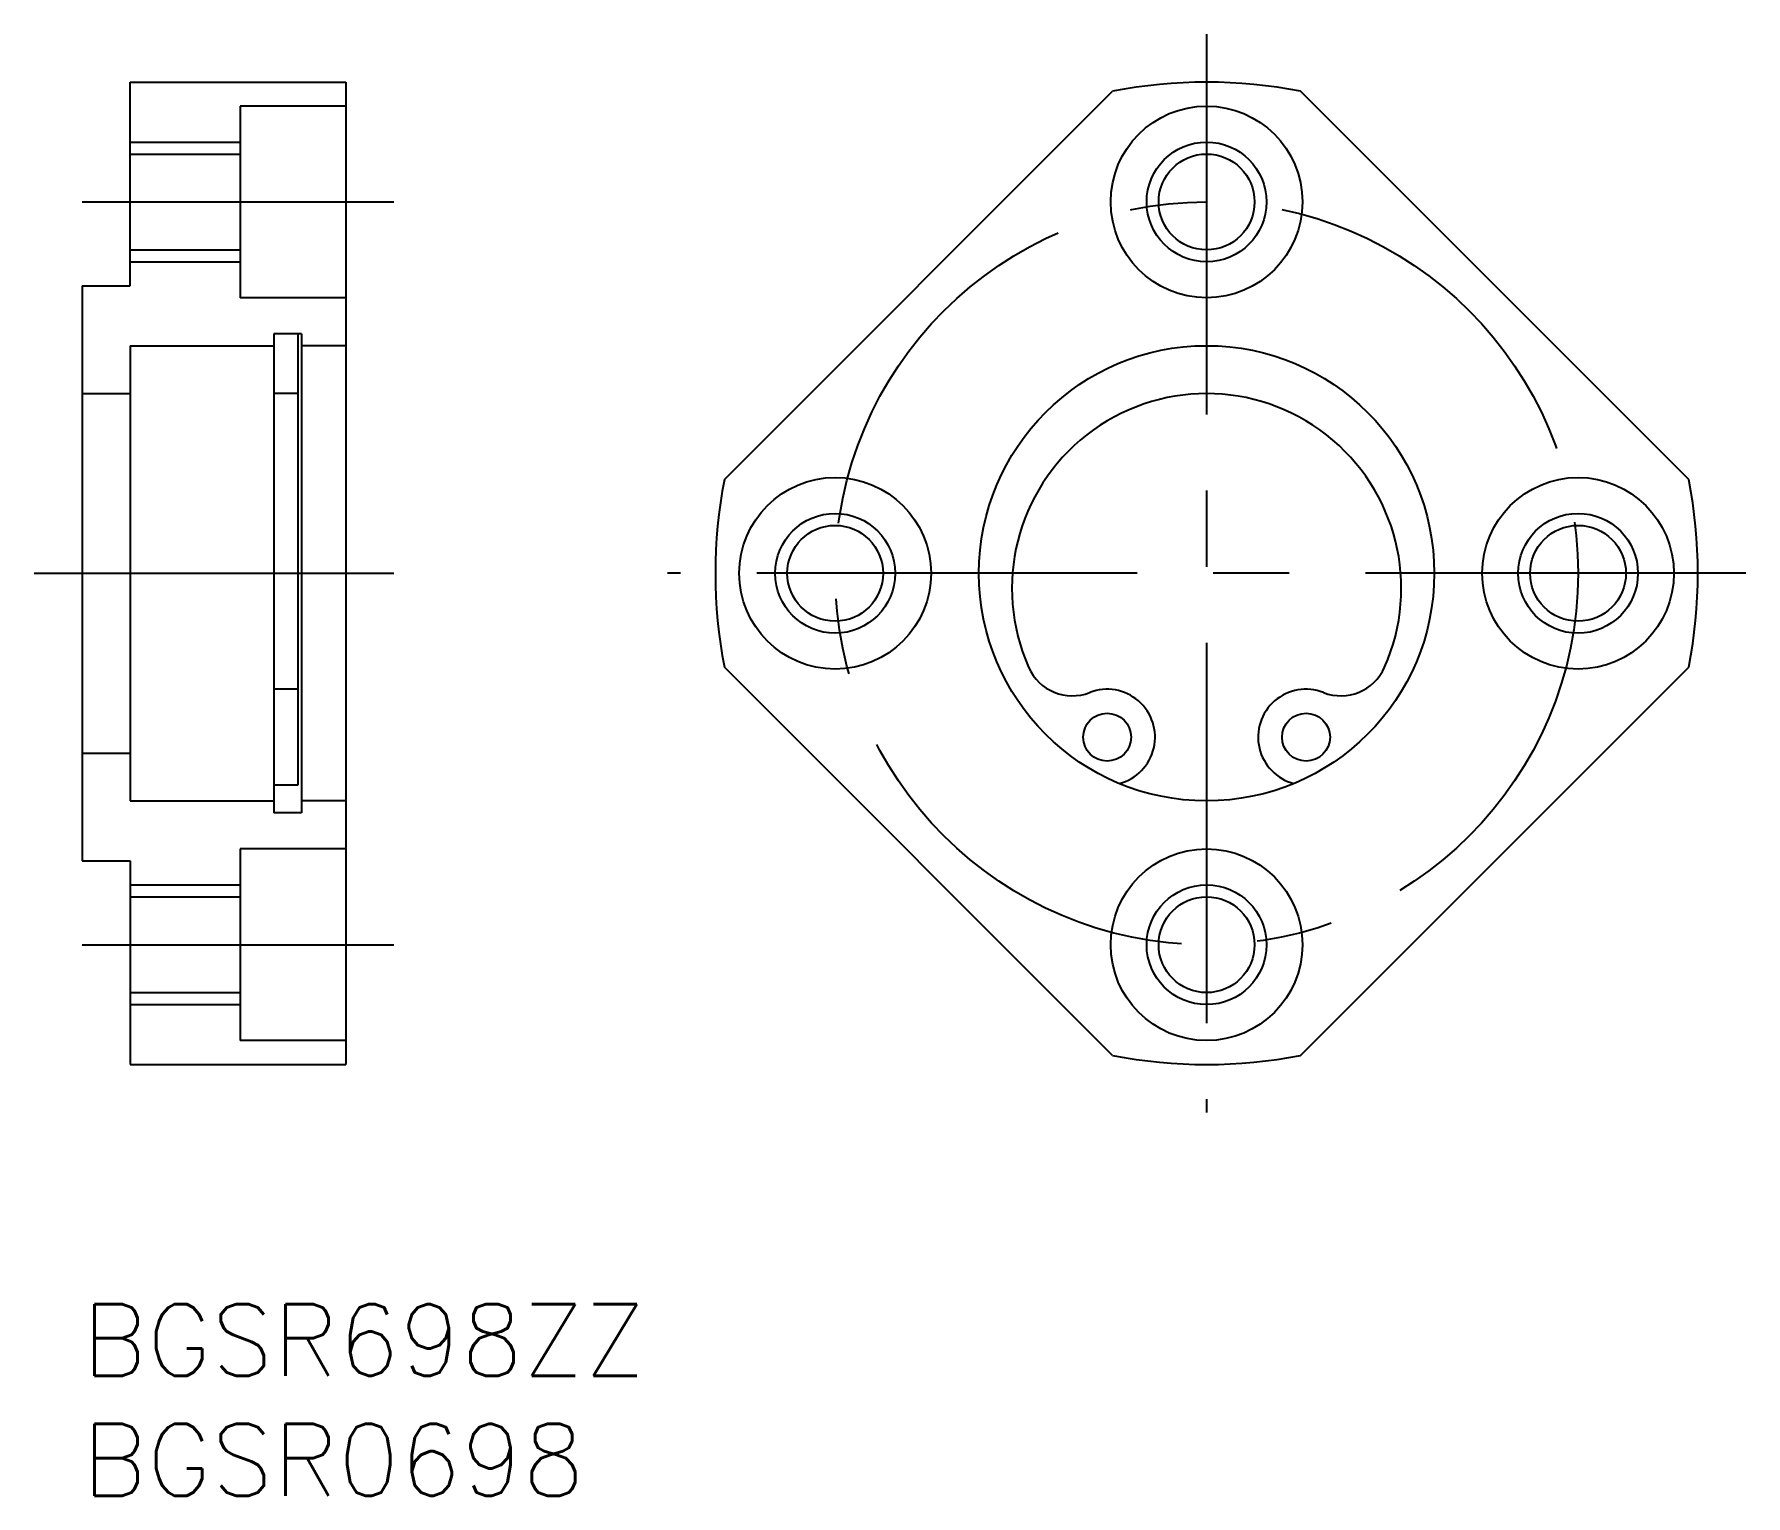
# Model space of a CAD drawing. Extents: x -2 to 69.4, y -8 to 53.
import ezdxf

# ---------------------------------------------------------------- set-up
doc = ezdxf.new("R2010")
doc.units = 0
doc.header["$LTSCALE"] = 0.5
doc.linetypes.add('CENTER', pattern=[50.8, 31.75, -6.35, 6.35, -6.35])
for name, color, linetype in [('MSM_CENTER', 1, 'CENTER'), ('MSM_CONTINUOUS', 7, 'CONTINUOUS'), ('MSM_NARROW', 5, 'CONTINUOUS'), ('MSM_PART_NUMBER', 7, 'CONTINUOUS')]:
    doc.layers.add(name, color=color, linetype=linetype)
doc.styles.get("Standard").update_dxf_attribs({"font": 'txt.shx', "height": 3, "bigfont": 'bigfont.shx'})

# ---------------------------------------------------------------- blocks, each defined once
blk = doc.blocks.new('*U4')
at = {"layer": 'MSM_PART_NUMBER'}
blk.add_text('BGSR698ZZ', height=3, dxfattribs=at).set_placement((0, -3))
blk = doc.blocks.new('*U5')
at = {"layer": 'MSM_PART_NUMBER'}
blk.add_text('BGSR0698', height=3, dxfattribs=at).set_placement((0, -8))

msp = doc.modelspace()

# ---------------------------------------------------------------- linework, layer by layer
at = {"layer": 'MSM_CENTER'}
for p, q in [((46.923, 53), (46.923, 8)), ((0, 46), (13, 46)), ((-2, 30.5), (13, 30.5)), ((69.423, 30.5), (24.423, 30.5)), ((0, 15), (13, 15))]:
    msp.add_line(p, q, dxfattribs=at)
msp.add_circle((46.923, 30.5), 15.5, dxfattribs=at)
at = {"layer": 'MSM_CONTINUOUS'}
for p, q in [((2, 51), (11, 51)), ((2, 42.5), (2, 51)), ((11, 51), (11, 10)), ((11, 50), (6.6, 50)), ((6.6, 50), (6.6, 42)), ((26.801, 34.42), (43.003, 50.622)), ((67.045, 34.42), (50.843, 50.622)), ((2, 48), (6.6, 48)), ((2, 44), (6.6, 44)), ((0, 42.5), (2, 42.5)), ((0, 42.5), (0, 18.5)), ((11, 42), (6.6, 42)), ((2, 40), (8, 40)), ((2, 40), (2, 21)), ((8, 40.5), (8, 20.5)), ((9.15, 40.5, 0.5), (8, 40.5, 0.5)), ((9, 40.5), (9, 21.661)), ((9.15, 40.5), (9.15, 20.5)), ((11, 40, 0.5), (9.15, 40, 0.5)), ((0, 38), (2, 38)), ((9, 38, 0.5), (8, 38, 0.5)), ((43.003, 10.378), (26.801, 26.58)), ((50.843, 10.378), (67.045, 26.58)), ((9, 25.661, 0.5), (8, 25.661, 0.5)), ((0, 23), (2, 23)), ((9, 21.661, 0.5), (8, 21.661, 0.5)), ((2, 21), (8, 21)), ((11, 21, 0.5), (9.15, 21, 0.5)), ((9.15, 20.5, 0.5), (8, 20.5, 0.5)), ((11, 19), (6.6, 19)), ((6.6, 19), (6.6, 11)), ((0, 18.5), (2, 18.5)), ((2, 18.5), (2, 10)), ((2, 17), (6.6, 17)), ((2, 13), (6.6, 13)), ((11, 11), (6.6, 11)), ((2, 10), (11, 10))]:
    msp.add_line(p, q, dxfattribs=at)
for centre, radius in [((46.923, 46), 4), ((46.923, 46), 2), ((46.923, 30.5), 9.5), ((31.423, 30.5), 4), ((62.423, 30.5), 4), ((31.423, 30.5), 2), ((62.423, 30.5), 2), ((42.773, 23.661), 1), ((51.073, 23.661), 1), ((46.923, 15), 4), ((46.923, 15), 2)]:
    msp.add_circle(centre, radius, dxfattribs=at)
for centre, radius, start, end in [((46.923, 30.5), 20.5, 78.97635, 101.02365), ((46.923, 29.875), 8.125, 336.05719, 203.94281), ((46.923, 30.5), 20.5, 168.97635, 191.02365), ((46.923, 30.5), 20.5, 348.97635, 11.02365), ((41.325, 27.389), 2, 203.94281, 291.2223), ((52.521, 27.389), 2, 248.7777, 336.05719), ((42.773, 23.661), 2, 284.69943, 111.2223), ((51.073, 23.661), 2, 68.7777, 255.30057), ((46.923, 30.5), 20.5, 258.97635, 281.02365)]:
    msp.add_arc(centre, radius, start, end, dxfattribs=at)
at = {"layer": 'MSM_NARROW'}
for p, q in [((2, 48.5), (6.6, 48.5)), ((2, 43.5), (6.6, 43.5)), ((2, 17.5), (6.6, 17.5)), ((2, 12.5), (6.6, 12.5))]:
    msp.add_line(p, q, dxfattribs=at)
for centre in [(46.923, 46), (31.423, 30.5), (62.423, 30.5), (46.923, 15)]:
    msp.add_circle(centre, 2.5, dxfattribs=at)

# ---------------------------------------------------------------- block references
at = {"layer": 'MSM_CONTINUOUS'}
for name in ['*U4', '*U5']:
    msp.add_blockref(name, (0, 0), dxfattribs=at)

doc.saveas('drawing.dxf')
